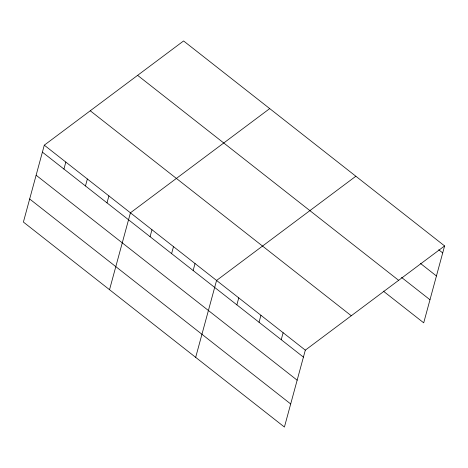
<?xml version="1.0" encoding="UTF-8"?>
<svg xmlns="http://www.w3.org/2000/svg" width="468" height="468" viewBox="0 0 468 468"><rect width="100%" height="100%" fill="white"/><g stroke="black" fill="none" stroke-linecap="round" stroke-linejoin="round"><path stroke-width="0.7" d="M44.29 145.168L23.4 222.066L284.421 427.044L305.317 350.146L444.6 245.934L183.579 40.956L44.29 145.168L305.317 350.146M63.935 169.053L65.83 162.08M85.468 185.966L87.364 178.992M107.002 202.872L108.898 195.899M109.535 289.71L130.432 212.811L269.714 108.599M150.07 236.697L151.965 229.724M171.604 253.603L173.499 246.63M193.138 270.516L195.033 263.542M195.677 357.353L216.567 280.455L355.85 176.243M236.861 304.849L238.756 297.876M259.044 322.271L260.939 315.297M281.233 339.698L283.128 332.719M444.6 245.934L423.71 322.832L383.315 291.114M438.721 249.777L442.705 252.907M420.504 263.472L436.433 275.98M401.532 277.419L429.975 299.754M137.615 75.348L398.637 280.32M90.26 110.781L351.281 315.754M42.401 152.141L303.422 357.119M36.13 175.219L297.151 380.191M29.671 198.994L290.692 403.966"/></g></svg>
